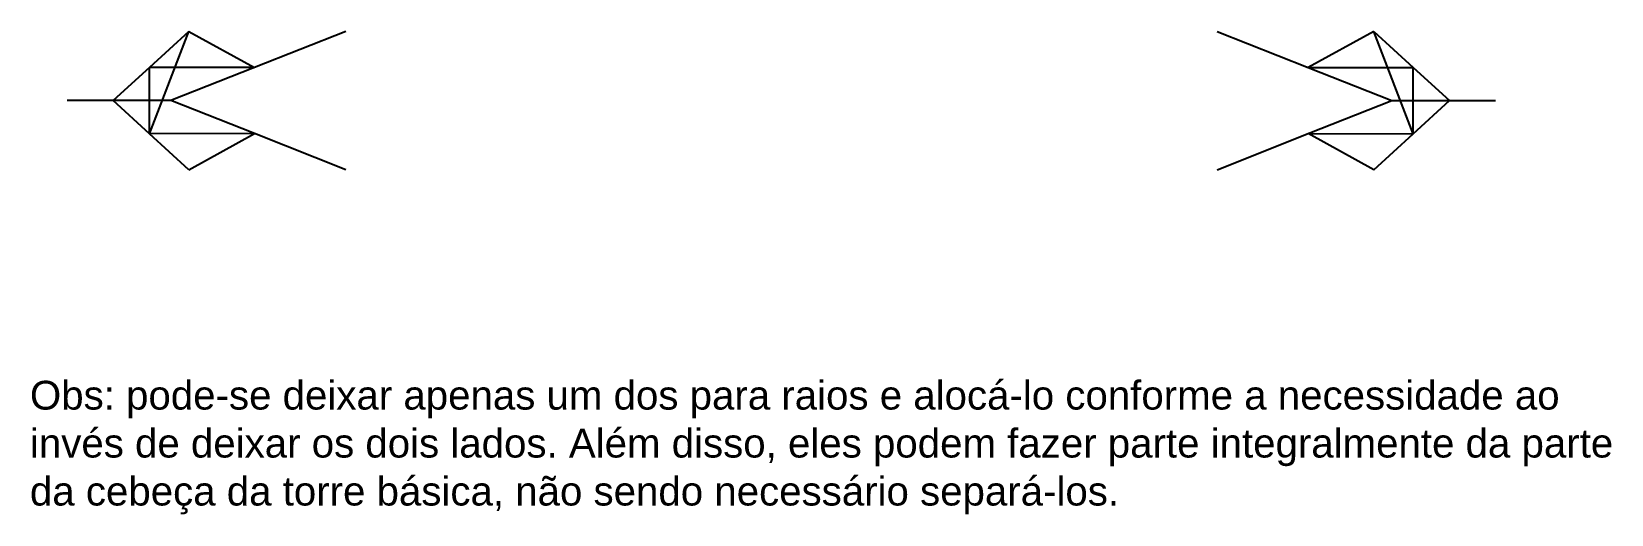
# Model space of a CAD drawing. Header units: metres. Extents: x 2271.8 to 2285.5, y 1392.3 to 1396.5.
import ezdxf

# ---------------------------------------------------------------- set-up
doc = ezdxf.new("R2010")
doc.units = ezdxf.units.M
for name, color, linetype in [('Para Raios - Diagonais verticais', 62, 'Continuous'), ('Para Raios - Montantes', 61, 'Continuous'), ('Texto', 7, 'Continuous')]:
    doc.layers.add(name, color=color, linetype=linetype)
doc.styles.get("Standard").update_dxf_attribs({"font": 'arial.ttf'})

msp = doc.modelspace()

# ---------------------------------------------------------------- linework, layer by layer
at = {"layer": 'Para Raios - Diagonais verticais'}
for p, q in [((2272.858, 1395.598, 38.636), (2273.2, 1396.487, 37.486)), ((2273.2, 1396.487, 37.486), (2273.769, 1396.174, 38.531)), ((2283.484, 1396.487, 37.486), (2282.916, 1396.174, 38.531)), ((2283.826, 1395.598, 38.636), (2283.484, 1396.487, 37.486)), ((2272.858, 1395.598, 38.636), (2272.858, 1396.175, 38.636)), ((2273.769, 1396.174, 38.531), (2272.858, 1396.175, 38.636)), ((2282.916, 1396.174, 38.531), (2283.826, 1396.175, 38.636)), ((2283.826, 1395.598, 38.636), (2283.826, 1396.175, 38.636)), ((2273.769, 1395.6, 38.531), (2272.858, 1395.598, 38.636)), ((2273.2, 1395.287, 37.486), (2273.769, 1395.6, 38.531)), ((2283.484, 1395.287, 37.486), (2282.916, 1395.6, 38.531)), ((2282.916, 1395.6, 38.531), (2283.826, 1395.598, 38.636))]:
    msp.add_line(p, q, dxfattribs=at)
at = {"layer": 'Para Raios - Montantes'}
for p, q in [((2273.2, 1396.487, 37.486), (2272.858, 1396.175, 38.636)), ((2274.561, 1396.487, 37.257), (2273.769, 1396.174, 38.531)), ((2282.124, 1396.487, 37.257), (2282.916, 1396.174, 38.531)), ((2283.484, 1396.487, 37.486), (2283.826, 1396.175, 38.636)), ((2272.858, 1396.175, 38.636), (2272.542, 1395.887, 39.7)), ((2273.769, 1396.174, 38.531), (2273.042, 1395.887, 39.7)), ((2282.916, 1396.174, 38.531), (2283.642, 1395.887, 39.7)), ((2283.826, 1396.175, 38.636), (2284.142, 1395.887, 39.7)), ((2272.542, 1395.887, 39.7), (2272.142, 1395.887, 39.7)), ((2273.042, 1395.887, 39.7), (2272.542, 1395.887, 39.7)), ((2272.858, 1395.598, 38.636), (2272.542, 1395.887, 39.7)), ((2273.769, 1395.6, 38.531), (2273.042, 1395.887, 39.7)), ((2282.916, 1395.6, 38.531), (2283.642, 1395.887, 39.7)), ((2283.642, 1395.887, 39.7), (2284.142, 1395.887, 39.7)), ((2283.826, 1395.598, 38.636), (2284.142, 1395.887, 39.7)), ((2284.142, 1395.887, 39.7), (2284.542, 1395.887, 39.7)), ((2273.2, 1395.287, 37.486), (2272.858, 1395.598, 38.636)), ((2274.561, 1395.287, 37.257), (2273.769, 1395.6, 38.531)), ((2282.124, 1395.287, 37.257), (2282.916, 1395.6, 38.531)), ((2283.484, 1395.287, 37.486), (2283.826, 1395.598, 38.636))]:
    msp.add_line(p, q, dxfattribs=at)

# ---------------------------------------------------------------- texts
at = {"layer": 'Texto', "insert": (2271.82, 1393.453, 37.486), "char_height": 0.25, "attachment_point": 1}
msp.add_mtext_dynamic_manual_height_columns('Obs: pode-se deixar apenas um dos para raios e alocá-lo conforme a necessidade ao invés de deixar os dois lados. Além disso, eles podem fazer parte integralmente da parte da cebeça da torre básica, não sendo necessário separá-los.', width=13.73355, gutter_width=12.5, heights=[3.192], dxfattribs=at)

doc.saveas('drawing.dxf')
